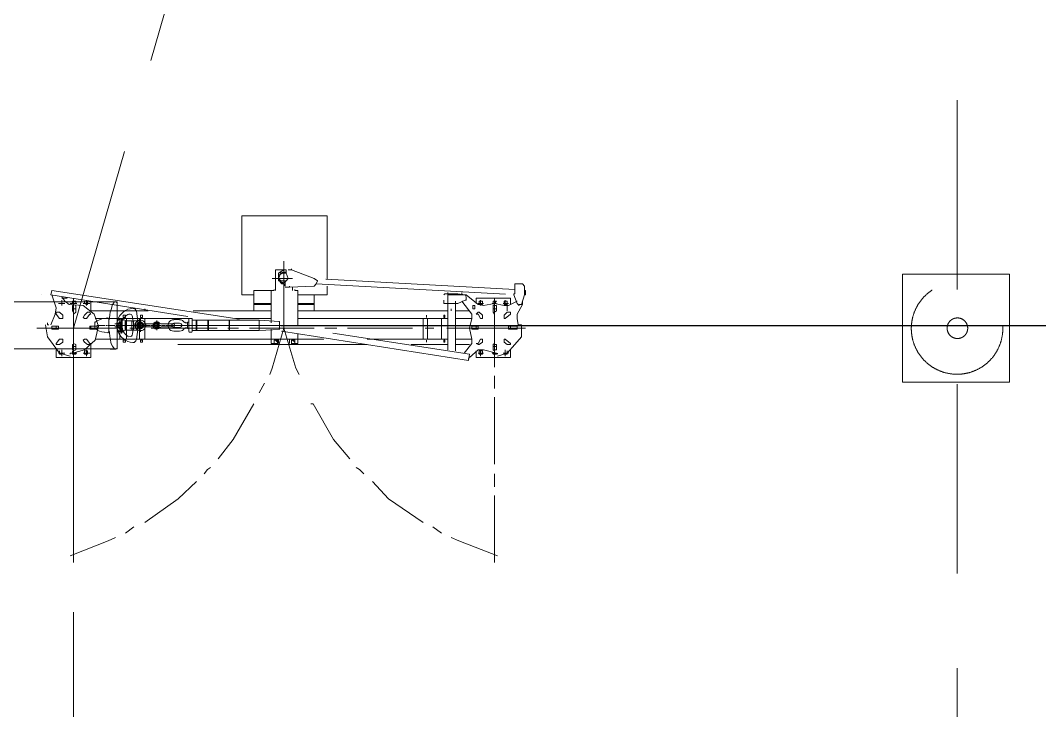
# Model space of a CAD drawing. Header units: millimetres. Extents: x 37084 to 180780, y -153145 to -16322.
# Drawn here: x 50929 to 56984, y -80532 to -76432 of the extents above; entities that cross this region are included whole.
import ezdxf

# ---------------------------------------------------------------- set-up
doc = ezdxf.new("R2010")
doc.units = ezdxf.units.MM
doc.header["$MEASUREMENT"] = 0
doc.linetypes.add('HIDDEN', pattern=[0.375, 0.25, -0.125])
doc.layers.add('1_Day dan', color=5, linetype='Continuous')
doc.layers.add('1_Tuonglai', color=6, linetype='HIDDEN')
doc.layers.add('1_Phu_kien', color=5, linetype='Continuous', lineweight=9)

# ---------------------------------------------------------------- blocks, each defined once
blk = doc.blocks.new('S220 NC')
at = {"linetype": 'ByBlock', "lineweight": -2, "ltscale": 4500}
for points in [[(3584626.8, -475778.6), (3584687.1, -475776.1), (3584626.8, -475776.1), (3584626.8, -475778.6), (3584687.1, -475776.1), (3584687.1, -475778.6)], [(3584626.8, -475848.8), (3584687.1, -475845.5), (3584626.8, -475845.5), (3584626.8, -475848.8), (3584687.1, -475845.5), (3584687.1, -475848.8)], [(3584626.8, -475973.5), (3584687.1, -475971), (3584626.8, -475971), (3584626.8, -475973.5), (3584687.1, -475971), (3584687.1, -475973.5)]]:
    blk.add_hatch(color=0, dxfattribs=at).paths.add_polyline_path(points)
at = {"color": 0, "linetype": 'ByBlock', "lineweight": -2, "ltscale": 4500}
for p, q in [((3584516.4, -475306.3), (3584516.4, -472520.3)), ((3584796.7, -475306.3), (3584796.7, -472520.3)), ((3584676.9, -475173.9), (3584636.1, -475173.9)), ((3584676.5, -475173.9), (3584636.6, -475173.9)), ((3584516.4, -475306.3), (3584796.7, -475306.3))]:
    blk.add_line(p, q, dxfattribs=at)
for points in [[(3584616, -475230.3), (3584617.7, -475215.4), (3584622.6, -475201.4), (3584629.2, -475186.5), (3584638.3, -475174.9), (3584641.6, -475173.3), (3584638.3, -475174.9)], [(3584671.4, -475173.3), (3584643.3, -475173.3), (3584641.6, -475173.3), (3584643.3, -475173.3), (3584671.4, -475173.3)], [(3584656.5, -475184.8), (3584656.5, -475191.5)], [(3584656.5, -475197.2), (3584656.5, -475235.3)], [(3584671.4, -475173.3), (3584674.7, -475174.9), (3584683.8, -475186.5), (3584689.6, -475201.4), (3584695.4, -475215.4), (3584697, -475230.3)], [(3584515.9, -475295.6), (3584515.9, -475264.2)], [(3584519.2, -475289), (3584532.4, -475279.1), (3584547.3, -475270), (3584578, -475264.2), (3584594.5, -475261.7), (3584611.1, -475260.9)], [(3584618.5, -475260.9), (3584611.1, -475260.9)], [(3584611.9, -475250.1), (3584614.4, -475230.3)], [(3584617.7, -475255.9), (3584613.5, -475253.4), (3584612.7, -475250.1)], [(3584695.4, -475255.9), (3584617.7, -475255.9)], [(3584622.6, -475255.9), (3584621.8, -475259.2), (3584618.5, -475260)], [(3584656.5, -475241), (3584656.5, -475247.7)], [(3584656.5, -475253.4), (3584656.5, -475291.5)], [(3584694.5, -475260), (3584690.4, -475259.2), (3584689.6, -475255.9)], [(3584701.1, -475260.9), (3584694.5, -475260.9)], [(3584699.5, -475250.1), (3584698.7, -475253.4), (3584695.4, -475255.9)], [(3584697.8, -475230.3), (3584700.3, -475250.1)], [(3584701.1, -475260.9), (3584718.5, -475261.7), (3584734.2, -475264.2), (3584750.7, -475270), (3584779.8, -475279.1), (3584793, -475289)], [(3584796.3, -475258.4), (3584796.3, -475251.8)], [(3584796.3, -475295.6), (3584796.3, -475264.2)], [(3584525.8, -475305.5), (3584520.9, -475304.7), (3584517.6, -475301.4), (3584515.9, -475297.2), (3584516.7, -475292.3), (3584518.4, -475289)], [(3584525.8, -475306.3), (3584787.2, -475306.3)], [(3584554.9, -475398.9), (3584557.3, -475384), (3584561.5, -475370), (3584568.1, -475355.9), (3584576.4, -475342.7), (3584587.1, -475331.1), (3584598.7, -475321.2), (3584611.9, -475314.6), (3584626.8, -475308), (3584641.6, -475304.7), (3584656.5, -475303.8), (3584672.2, -475304.7), (3584687.1, -475308), (3584701.1, -475314.6), (3584714.4, -475321.2), (3584725.9, -475331.1), (3584736.7, -475342.7), (3584744.9, -475355.9), (3584752.4, -475370), (3584755.7, -475384), (3584758.2, -475398.9)], [(3584619.4, -475326.1), (3584621, -475318.7), (3584625.1, -475312.1), (3584631.7, -475308), (3584639.2, -475306.3)], [(3584635, -475321.2), (3584635, -475322)], [(3584635.9, -475321.2), (3584637.5, -475318.7)], [(3584638.4, -475325.3), (3584635.9, -475322)], [(3584637.5, -475318.7), (3584646.6, -475313.8), (3584656.5, -475312.1), (3584666.4, -475313.8), (3584675.5, -475318.7)], [(3584673, -475306.3), (3584639.2, -475306.3)], [(3584642.5, -475326.1), (3584640.8, -475324.5), (3584641.7, -475322)], [(3584644.1, -475306.3), (3584644.1, -475311.3), (3584641.7, -475314.6)], [(3584641.7, -475322.8), (3584647.4, -475318.7)], [(3584645, -475310.5), (3584643.3, -475313.8)], [(3584645, -475306.3), (3584645, -475310.5)], [(3584646.6, -475317.9), (3584645.8, -475318.7)], [(3584647.4, -475315.4), (3584646.6, -475317.9)], [(3584647.4, -475315.4), (3584647.4, -475292.3)], [(3584656.5, -475297.2), (3584656.5, -475332.7)], [(3584656.5, -475306.3), (3584656.5, -475329.4)], [(3584656.5, -475317.1), (3584656.5, -475306.3)], [(3584656.5, -475322), (3584656.5, -475319.5)], [(3584656.5, -475336.9), (3584656.5, -475324.5)], [(3584656.5, -475339.4), (3584656.5, -475324.5)], [(3584664.8, -475292.3), (3584664.8, -475315.4)], [(3584666.4, -475317.9), (3584665.6, -475315.4)], [(3584666.4, -475318.7), (3584671.4, -475322.8)], [(3584668.1, -475306.3), (3584668.1, -475310.5)], [(3584669.7, -475313.8), (3584668.1, -475310.5)], [(3584670.6, -475314.6), (3584668.9, -475311.3), (3584668.9, -475306.3)], [(3584671.4, -475322), (3584672.2, -475324.5), (3584670.6, -475326.1)], [(3584673, -475306.3), (3584681.3, -475308), (3584687.9, -475312.1), (3584692, -475318.7), (3584693.7, -475326.1)], [(3584677.2, -475322), (3584674.7, -475325.3)], [(3584675.5, -475318.7), (3584677.2, -475321.2)], [(3584677.2, -475321.2), (3584677.2, -475322)], [(3584793.8, -475289), (3584795.5, -475292.3), (3584796.3, -475297.2), (3584794.7, -475301.4), (3584791.4, -475304.7), (3584787.2, -475305.5)], [(3584606.1, -475398.1), (3584598.7, -475395.6), (3584592.1, -475390.6), (3584589.6, -475384), (3584588.7, -475375.7), (3584591.2, -475369.1)], [(3584592.1, -475369.1), (3584599.5, -475358.4), (3584609.4, -475349.3), (3584619.3, -475341), (3584631.7, -475336.1), (3584644.1, -475331.9), (3584656.5, -475331.1), (3584668.9, -475331.9), (3584681.3, -475336.1), (3584694.5, -475341), (3584703.6, -475349.3), (3584713.5, -475358.4), (3584721, -475369.1), (3584723.5, -475375.7), (3584722.6, -475384), (3584720.2, -475390.6), (3584713.5, -475395.6), (3584706.9, -475398.1)], [(3584610.3, -475332.7), (3584610.3, -475333.6)], [(3584611.1, -475332.7), (3584613.6, -475330.3)], [(3584613.6, -475336.1), (3584611.1, -475333.6)], [(3584613.6, -475329.4), (3584618.5, -475329.4)], [(3584613.6, -475336.1), (3584619.4, -475336.1)], [(3584618.5, -475325.3), (3584626, -475325.3)], [(3584618.5, -475326.1), (3584618.5, -475331.9)], [(3584618.5, -475329.4), (3584690.4, -475329.4)], [(3584625.1, -475346), (3584621, -475340.2), (3584619.4, -475331.9)], [(3584619.4, -475336.1), (3584690.4, -475336.1)], [(3584620.2, -475341), (3584626, -475341)], [(3584624.3, -475347.6), (3584627.6, -475355.9)], [(3584626, -475325.3), (3584626, -475341), (3584630.9, -475337.7), (3584630.9, -475328.6), (3584626, -475325.3)], [(3584627.6, -475352.6), (3584685.4, -475352.6)], [(3584627.6, -475355.9), (3584683.8, -475355.9)], [(3584627.6, -475355.9), (3584627.6, -475425.2)], [(3584630.9, -475328.6), (3584634.2, -475328.6)], [(3584630.9, -475337.7), (3584639.2, -475337.7)], [(3584638.4, -475325.3), (3584655.7, -475328.6)], [(3584655.7, -475329.4), (3584642.5, -475326.1)], [(3584657.3, -475328.6), (3584655.7, -475328.6)], [(3584657.3, -475329.4), (3584655.7, -475329.4)], [(3584656.5, -475341.8), (3584656.5, -475340.2)], [(3584656.5, -475348.4), (3584656.5, -475343.5)], [(3584656.5, -475356.7), (3584656.5, -475344.3)], [(3584656.5, -475379), (3584656.5, -475354.2)], [(3584656.5, -475362.5), (3584656.5, -475359.2)], [(3584656.5, -475377.3), (3584656.5, -475365)], [(3584656.5, -475381.5), (3584656.5, -475379.8)], [(3584656.5, -475388.9), (3584656.5, -475383.9)], [(3584656.5, -475397.2), (3584656.5, -475384.8)], [(3584674.7, -475325.3), (3584657.3, -475328.6)], [(3584670.6, -475326.1), (3584657.3, -475329.4)], [(3584663.1, -475329.4), (3584663.1, -475336.1)], [(3584683.8, -475425.2), (3584683.8, -475355.9)], [(3584685.4, -475355.9), (3584688.7, -475347.6)], [(3584687.9, -475329.4), (3584687.9, -475336.1)], [(3584693.7, -475331.9), (3584692, -475340.2), (3584687.9, -475346)], [(3584690.4, -475329.4), (3584690.4, -475336.1)], [(3584694.5, -475331.9), (3584694.5, -475326.1)], [(3584572.2, -475420.4), (3584564.8, -475417.9), (3584559.8, -475413.8), (3584555.7, -475407.2), (3584554.9, -475400.5)], [(3584644.9, -475431.1), (3584572.2, -475420.4)], [(3584644.9, -475403.8), (3584606.1, -475398.1)], [(3584618.5, -475444.2), (3584632.6, -475444.2)], [(3584656.5, -475412.8), (3584664.8, -475413.7), (3584672.2, -475417.8), (3584679.6, -475422.7), (3584683.8, -475430.2), (3584687.1, -475437.6), (3584687.9, -475445.9), (3584686.2, -475455), (3584682.1, -475462.4), (3584676.3, -475468.2), (3584668.9, -475473.1), (3584660.6, -475475.6), (3584652.4, -475475.6), (3584644.1, -475473.1), (3584636.7, -475468.2), (3584630.9, -475462.4), (3584626.8, -475455), (3584625.1, -475445.9), (3584626, -475437.6), (3584628.4, -475430.2), (3584633.4, -475422.7), (3584640.8, -475417.8), (3584648.3, -475413.7), (3584656.5, -475412.8)], [(3584627.6, -475425.2), (3584626.8, -475430.2)], [(3584627.6, -475393.9), (3584683.8, -475393.9)], [(3584627.6, -475403.8), (3584683.8, -475403.8)], [(3584635, -475444.2), (3584637.5, -475444.2)], [(3584637.5, -475444.2), (3584638.4, -475437.6), (3584642.5, -475432.7), (3584647.4, -475428.5), (3584653.2, -475425.2), (3584659.8, -475425.2), (3584666.4, -475428.5), (3584670.6, -475432.7), (3584674.7, -475437.6), (3584675.5, -475444.2), (3584674.7, -475450.8), (3584670.6, -475455.8), (3584665.6, -475459.9), (3584659.8, -475463.2), (3584653.2, -475463.2), (3584646.6, -475459.9), (3584642.5, -475455.8), (3584638.4, -475450.8), (3584637.5, -475444.2)], [(3584638.3, -475417.9), (3584674.7, -475417.9)], [(3584672.2, -475417.9), (3584640.8, -475417.9)], [(3584664.8, -475430.2), (3584672.2, -475444.2), (3584664.8, -475457.4), (3584648.3, -475457.4), (3584640.8, -475444.2), (3584648.3, -475430.2), (3584664.8, -475430.2)], [(3584640.8, -475444.2), (3584653.2, -475444.2)], [(3584641.7, -475429.4), (3584648.3, -475424.4), (3584656.5, -475422.7), (3584664.8, -475424.4), (3584671.4, -475429.4)], [(3584643.3, -475444.2), (3584645, -475437.6), (3584649.9, -475432.7), (3584656.5, -475431), (3584663.1, -475432.7), (3584668.1, -475437.6), (3584668.9, -475444.2), (3584668.1, -475450.8), (3584663.1, -475455.8), (3584656.5, -475457.4), (3584649.9, -475455.8), (3584645, -475450.8), (3584643.3, -475444.2)], [(3584653.2, -475444.2), (3584643.3, -475444.2)], [(3584644.1, -475444.2), (3584645.8, -475437.6), (3584649.9, -475433.5), (3584656.5, -475431.8), (3584663.1, -475433.5), (3584667.3, -475437.6), (3584668.1, -475444.2), (3584667.3, -475450.8), (3584663.1, -475455), (3584656.5, -475455.8), (3584649.9, -475455), (3584645.8, -475450.8), (3584644.1, -475444.2)], [(3584667.3, -475410.5), (3584644.9, -475410.5)], [(3584667.3, -475425.3), (3584644.9, -475425.3)], [(3584646.6, -475444.2), (3584647.4, -475440.1), (3584650.7, -475436), (3584655.7, -475434.3), (3584659.8, -475435.1), (3584663.9, -475437.6), (3584666.4, -475441.7), (3584666.4, -475446.7), (3584663.9, -475450.8), (3584659.8, -475453.3), (3584655.7, -475454.1), (3584650.7, -475452.5), (3584647.4, -475448.3), (3584646.6, -475444.2)], [(3584654.9, -475444.2), (3584657.3, -475444.2)], [(3584657.3, -475444.2), (3584654.9, -475444.2)], [(3584656.5, -475419.4), (3584656.5, -475393.9)], [(3584656.5, -475402.1), (3584656.5, -475399.6)], [(3584656.5, -475417.8), (3584656.5, -475404.6)], [(3584656.5, -475421.9), (3584656.5, -475420.3)], [(3584656.5, -475429.4), (3584656.5, -475423.6)], [(3584656.5, -475436.8), (3584656.5, -475424.4)], [(3584656.5, -475431), (3584656.5, -475440.9)], [(3584656.5, -475459.1), (3584656.5, -475434.3)], [(3584656.5, -475442.6), (3584656.5, -475440.1)], [(3584656.5, -475442.6), (3584656.5, -475445)], [(3584656.5, -475457.4), (3584656.5, -475445)], [(3584659.8, -475444.2), (3584672.2, -475444.2)], [(3584668.9, -475444.2), (3584659.8, -475444.2)], [(3584667.3, -475403.8), (3584706.9, -475398.1)], [(3584667.3, -475431.1), (3584740.8, -475420.4)], [(3584675.5, -475444.2), (3584678, -475444.2)], [(3584680.5, -475444.2), (3584694.5, -475444.2)], [(3584683.8, -475425.2), (3584683.8, -475425.2)], [(3584686.2, -475430.2), (3584685.4, -475425.2)], [(3584757.3, -475400.5), (3584756.5, -475407.2), (3584753.2, -475413.8), (3584747.4, -475417.9), (3584740.8, -475420.4)], [(3584648.3, -475540), (3584648.3, -475460.7)], [(3584656.5, -475447.5), (3584656.5, -475457.4)], [(3584656.5, -475462.4), (3584656.5, -475459.9)], [(3584656.5, -475469), (3584656.5, -475464)], [(3584656.5, -475476.4), (3584656.5, -475464.9)], [(3584656.5, -475499.5), (3584656.5, -475474.8)], [(3584656.5, -475509.4), (3584656.5, -475503.7)], [(3584664.8, -475540), (3584664.8, -475460.7)], [(3584628.4, -475540.8), (3584650.7, -475540.8)], [(3584666.4, -475565.6), (3584669.7, -475557.3), (3584674.7, -475552.4), (3584677.2, -475545.8), (3584678, -475538.3), (3584676.3, -475531.7), (3584672.2, -475526), (3584666.4, -475521.8), (3584659.8, -475519.4), (3584653.2, -475519.4), (3584646.6, -475521.8), (3584640, -475526), (3584636.7, -475531.7), (3584635, -475538.3), (3584635.9, -475545.8), (3584638.4, -475552.4), (3584643.3, -475557.3)], [(3584665.6, -475525.1), (3584674.7, -475540.8), (3584665.6, -475555.7), (3584648.3, -475555.7), (3584639.2, -475540.8), (3584648.3, -475525.1), (3584665.6, -475525.1)], [(3584643.3, -475557.3), (3584646.6, -475565.6)], [(3584653.2, -475540.8), (3584644.1, -475540.8)], [(3584656.5, -475530.1), (3584661.5, -475530.9), (3584665.6, -475534.2), (3584667.3, -475539.2), (3584666.4, -475544.1), (3584663.9, -475548.3), (3584659, -475550.7), (3584654, -475550.7), (3584649.1, -475548.3), (3584646.6, -475544.1), (3584645.8, -475539.2), (3584647.4, -475534.2), (3584650.7, -475530.9), (3584656.5, -475530.1)], [(3584646.6, -475540.8), (3584647.4, -475535.9), (3584650.7, -475532.6), (3584655.7, -475530.9), (3584659.8, -475531.7), (3584663.9, -475534.2), (3584666.4, -475537.5), (3584666.4, -475543.3), (3584663.9, -475546.6), (3584659.8, -475549.1), (3584655.7, -475549.9), (3584650.7, -475548.3), (3584647.4, -475545), (3584646.6, -475540.8)], [(3584647.4, -475565.6), (3584647.4, -475639.1)], [(3584663.9, -475540), (3584661.5, -475544.1), (3584658.2, -475546.6), (3584654.9, -475546.6), (3584650.7, -475544.1), (3584649.1, -475540)], [(3584654.9, -475540.8), (3584658.2, -475540.8)], [(3584658.2, -475540.8), (3584655.7, -475540.8)], [(3584656.5, -475512.7), (3584656.5, -475532.6)], [(3584656.5, -475540), (3584656.5, -475514.4)], [(3584656.5, -475526.8), (3584656.5, -475536.7)], [(3584656.5, -475535.9), (3584656.5, -475539.2)], [(3584656.5, -475538.3), (3584656.5, -475541.6)], [(3584656.5, -475544.1), (3584656.5, -475553.2)], [(3584656.5, -475544.1), (3584656.5, -475563.1)], [(3584656.5, -475549.1), (3584656.5, -475544.1)], [(3584656.5, -475568.9), (3584656.5, -475554.9)], [(3584656.5, -475566.4), (3584656.5, -475569.7)], [(3584669.7, -475540.8), (3584660.6, -475540.8)], [(3584662.3, -475540.8), (3584684.6, -475540.8)], [(3584666.4, -475565.6), (3584666.4, -475639.1)], [(3584622.7, -475642.4), (3584623.5, -475633.3), (3584626.8, -475625), (3584632.6, -475617.6), (3584639.2, -475612.7), (3584647.4, -475609.4), (3584656.5, -475608.5), (3584665.6, -475609.4), (3584673, -475612.7), (3584680.5, -475617.6), (3584686.2, -475625), (3584689.5, -475633.3), (3584690.4, -475642.4)], [(3584655.8, -475601.1), (3584655.8, -476277.6)], [(3584656.5, -475573), (3584656.5, -475592.8)], [(3584656.5, -475597), (3584656.5, -475600.3)], [(3584656.5, -475603.6), (3584656.5, -475622.6)], [(3584656.5, -475626.7), (3584656.5, -475630.8)], [(3584622.7, -475677.1), (3584622.7, -475642.4)], [(3584639.2, -475706), (3584632.6, -475701), (3584626.8, -475693.6), (3584623.5, -475686.1), (3584622.7, -475677.1)], [(3584644.1, -475642.4), (3584645, -475636.6), (3584648.3, -475632.5), (3584654, -475630), (3584659, -475630), (3584664.8, -475632.5), (3584668.1, -475636.6), (3584668.9, -475642.4)], [(3584644.1, -475677.1), (3584644.1, -475642.4)], [(3584668.9, -475677.1), (3584668.1, -475682), (3584664.8, -475687), (3584659, -475689.4), (3584654, -475689.4), (3584648.3, -475687), (3584645, -475682), (3584644.1, -475677.1)], [(3584665.6, -475639.1), (3584664.8, -475644), (3584660.6, -475647.3), (3584656.5, -475648.2), (3584652.4, -475647.3), (3584648.3, -475644), (3584647.4, -475639.1), (3584648.3, -475635), (3584652.4, -475631.6), (3584656.5, -475630.8), (3584660.6, -475631.6), (3584664.8, -475635), (3584665.6, -475639.1)], [(3584656.5, -475634.1), (3584656.5, -475653.9)], [(3584668.9, -475677.1), (3584668.9, -475642.4)], [(3584690.4, -475677.1), (3584689.5, -475686.1), (3584686.2, -475693.6), (3584680.5, -475701), (3584673, -475706)], [(3584691.2, -475642.4), (3584691.2, -475677.1)], [(3584616.1, -475734), (3584616.1, -475749.7)], [(3584616.9, -475734), (3584619.4, -475732.4)], [(3584694.5, -475732.4), (3584619.4, -475732.4)], [(3584637.5, -475724.1), (3584637.5, -475731.6)], [(3584638.4, -475708.4), (3584641.7, -475711.7)], [(3584638.4, -475724.1), (3584638.4, -475724.1), (3584675.5, -475724.1), (3584675.5, -475724.1)], [(3584638.4, -475731.6), (3584638.4, -475731.6)], [(3584638.4, -475732.4), (3584675.5, -475732.4)], [(3584642.5, -475722.5), (3584641.7, -475723.3)], [(3584642.5, -475722.5), (3584642.5, -475711.7)], [(3584671.4, -475711.7), (3584674.7, -475708.4)], [(3584671.4, -475711.7), (3584671.4, -475722.5)], [(3584672.2, -475723.3), (3584671.4, -475722.5)], [(3584675.5, -475731.6), (3584675.5, -475731.6)], [(3584676.3, -475731.6), (3584676.3, -475724.1)], [(3584694.5, -475732.4), (3584697, -475734)], [(3584697, -475734), (3584697, -475749.7)], [(3584619.4, -475751.4), (3584616.9, -475749.7)], [(3584619.4, -475751.4), (3584694.5, -475751.4)], [(3584626.8, -475751.4), (3584626.8, -476150.4), (3584632.6, -476268.5)], [(3584626.8, -475776.1), (3584626.8, -475778.6), (3584687.1, -475776.1), (3584626.8, -475776.1)], [(3584626.8, -475778.6), (3584687.1, -475776.1), (3584687.1, -475778.6), (3584626.8, -475778.6)], [(3584680.5, -476268.5), (3584687.1, -476150.4), (3584687.1, -475751.4)], [(3584697, -475749.7), (3584694.5, -475751.4)], [(3584626.8, -475845.5), (3584626.8, -475848.8), (3584687.1, -475845.5), (3584626.8, -475845.5)], [(3584626.8, -475848.8), (3584687.1, -475845.5), (3584687.1, -475848.8), (3584626.8, -475848.8)], [(3584626.8, -475971), (3584626.8, -475973.5), (3584687.1, -475971), (3584626.8, -475971)], [(3584626.8, -475973.5), (3584687.1, -475971), (3584687.1, -475973.5), (3584626.8, -475973.5)], [(3584626.8, -476150.4), (3584687.1, -476150.4)], [(3584635.9, -476271), (3584633.4, -476268.5)], [(3584635.9, -476271), (3584639.2, -476271), (3584674.7, -476271), (3584678, -476271)], [(3584680.5, -476268.5), (3584678, -476271)]]:
    blk.add_lwpolyline(points, dxfattribs=at)
blk = doc.blocks.new('MC DUOG VONG 22kV')
at = {"color": 0, "linetype": 'ByBlock', "lineweight": -2, "ltscale": 4500}
for p, q in [((505051.7, 70595.2, 0), (505052.3, 70595.9, 0)), ((505051.7, 70595.2, 0), (505051.7, 69961.5, 0)), ((505052.3, 70595.9, 0), (505693, 70595.9, 0)), ((505693, 70595.9, 0), (505693.7, 70595.2, 0)), ((505693.7, 70595.2, 0), (505693.7, 69961.5, 0)), ((470268.4, 70286.6), (526308.9, 70286.6)), ((505051.7, 69961.5, 0), (505052.3, 69960.9, 0)), ((505052.3, 69960.9, 0), (505693, 69960.9, 0)), ((505693, 69960.9, 0), (505693.7, 69961.5, 0)), ((501081.3, 66276.3), (505373.2, 65036.4, 0)), ((505373.2, 65036.4, 0), (515870, 65036.4, 0))]:
    blk.add_line(p, q, dxfattribs=at)
at = {"color": 0, "linetype": 'ByBlock', "lineweight": -2, "ltscale": 4500, "elevation": 0}
for points in [[(505129.6, 67715.9), (505123.2, 67715.9), (505110.4, 67703.1)], [(505110.4, 67671.1), (505110.4, 67703.1)], [(505142.4, 67715.9), (505129.6, 67715.9)], [(505142.4, 67715.9), (505129.6, 67715.9)], [(505174.5, 67715.9), (505142.4, 67715.9)], [(505148.9, 67722.3), (505148.9, 67715.9)], [(505148.9, 67722.3), (505174.5, 67722.3)], [(505174.5, 67715.9), (505174.5, 67722.3)], [(505174.5, 67722.3), (505174.5, 67722.3)], [(505174.5, 67715.9), (505174.5, 67715.9)], [(505174.5, 67715.9), (505232.2, 67696.7)], [(505174.5, 67715.9), (505174.5, 67715.9)], [(505213, 67703.1), (505232.2, 67703.1), (505289.9, 67671.1), (505315.5, 67671.1), (505354, 67677.5), (505354, 67696.7)], [(505238.6, 67683.9), (505232.2, 67683.9), (505232.2, 67696.7)], [(505539.9, 67555.7), (505520.6, 67613.4), (505469.4, 67658.2), (505424.5, 67696.7), (505354, 67696.7)], [(505373.2, 67254.4), (505373.2, 67722.3)], [(505373.2, 67254.4), (505373.2, 67722.3)], [(505142.4, 67658.2), (505078.3, 66478.7)], [(505110.4, 67671.1), (505110.4, 67658.2), (505129.6, 67658.2)], [(505110.4, 66478.7), (505174.5, 67651.8)], [(505142.4, 67658.2), (505129.6, 67658.2)], [(505142.4, 67658.2), (505129.6, 67658.2)], [(505174.5, 67651.8), (505168.1, 67651.8), (505168.1, 67658.2), (505142.4, 67658.2)], [(505174.5, 67651.8), (505168.1, 67651.8)], [(505225.8, 67671.1), (505174.5, 67651.8)], [(505174.5, 67651.8), (505174.5, 67651.8)], [(505238.6, 67594.1), (505238.6, 67619.8), (505213, 67671.1)], [(505225.8, 67671.1), (505232.2, 67677.5), (505238.6, 67683.9)], [(505360.4, 67632.6), (505360.4, 67619.8), (505379.6, 67619.8), (505379.6, 67671.1), (505360.4, 67671.1), (505360.4, 67632.6)], [(505193.7, 67427.5), (505193.7, 67632.6)], [(505232.2, 67632.6), (505193.7, 67632.6)], [(505238.6, 67600.5), (505206.5, 67600.5)], [(505238.6, 67600.5), (505206.5, 67600.5)], [(505213, 67600.5), (505213, 67594.1), (505232.2, 67594.1), (505232.2, 67613.4), (505213, 67613.4), (505213, 67600.5)], [(505225.8, 67619.8), (505225.8, 67587.7)], [(505225.8, 67619.8), (505225.8, 67587.7)], [(505270.6, 67613.4), (505225.8, 67613.4)], [(505238.6, 67594.1), (505225.8, 67536.4), (505238.6, 67472.3)], [(505296.3, 67594.1), (505315.5, 67594.1), (505315.5, 67600.5), (505289.9, 67632.6), (505277.1, 67632.6), (505277.1, 67613.4), (505296.3, 67594.1)], [(505379.6, 67632.6), (505360.4, 67632.6)], [(505437.3, 67600.5), (505437.3, 67594.1), (505456.5, 67594.1), (505469.4, 67613.4), (505469.4, 67632.6), (505463, 67632.6), (505437.3, 67600.5)], [(505546.3, 67632.6), (505501.4, 67632.6)], [(505501.4, 67600.5), (505539.9, 67600.5)], [(505501.4, 67600.5), (505539.9, 67600.5)], [(505520.6, 67594.1), (505527.1, 67594.1), (505527.1, 67613.4), (505507.8, 67613.4)], [(505520.6, 67619.8), (505520.6, 67587.7)], [(505520.6, 67619.8), (505520.6, 67587.7)], [(505546.3, 67632.6), (505546.3, 67427.5)], [(505604, 67536.4), (505193.7, 67536.4)], [(505225.8, 67536.4), (505213, 67549.3), (505213, 67530), (505225.8, 67530)], [(505225.8, 67523.6), (505225.8, 67549.3)], [(505225.8, 67523.6), (505225.8, 67549.3)], [(505270.6, 67530), (505277.1, 67530), (505289.9, 67536.4), (505277.1, 67536.4), (505270.6, 67549.3), (505238.6, 67549.3), (505238.6, 67536.4), (505232.2, 67536.4), (505238.6, 67530), (505270.6, 67530)], [(505257.8, 67549.3), (505257.8, 67530)], [(505469.4, 67549.3), (505469.4, 67536.4), (505463, 67536.4), (505469.4, 67530), (505501.4, 67530), (505507.8, 67536.4), (505501.4, 67536.4), (505501.4, 67549.3), (505469.4, 67549.3)], [(505482.2, 67549.3), (505482.2, 67530)], [(505527.1, 67549.3), (505520.6, 67549.3), (505501.4, 67472.3), (505501.4, 67440.3), (505546.3, 67389)], [(505527.1, 67555.7), (505520.6, 67555.7)], [(505520.6, 67530), (505527.1, 67530), (505527.1, 67549.3), (505520.6, 67536.4)], [(505520.6, 67523.6), (505520.6, 67549.3)], [(505520.6, 67523.6), (505520.6, 67549.3)], [(505732.2, 67536.4), (505655.3, 67536.4)], [(506180.9, 67536.4), (505783.5, 67536.4)], [(506315.5, 67536.4), (506238.6, 67536.4)], [(506764.2, 67536.4), (506366.8, 67536.4)], [(506616.8, 67280), (506636, 67324.9), (506725.8, 67555.7)], [(505174.5, 67344.1), (505174.5, 67369.8), (505232.2, 67440.3), (505238.6, 67472.3)], [(505213, 67453.1), (505213, 67446.7), (505232.2, 67446.7), (505232.2, 67465.9), (505213, 67465.9), (505213, 67453.1)], [(505225.8, 67440.3), (505225.8, 67472.3)], [(505225.8, 67440.3), (505225.8, 67472.3)], [(505315.5, 67453.1), (505315.5, 67465.9), (505296.3, 67465.9), (505277.1, 67446.7), (505277.1, 67440.3), (505289.9, 67427.5), (505289.9, 67440.3), (505315.5, 67453.1)], [(505456.5, 67465.9), (505437.3, 67465.9), (505437.3, 67453.1), (505463, 67440.3), (505463, 67427.5), (505469.4, 67440.3), (505469.4, 67446.7), (505456.5, 67465.9)], [(505507.8, 67453.1), (505507.8, 67446.7), (505527.1, 67446.7), (505527.1, 67465.9), (505507.8, 67465.9), (505507.8, 67453.1)], [(505520.6, 67440.3), (505520.6, 67472.3)], [(505520.6, 67440.3), (505520.6, 67472.3)], [(505225.8, 67427.5), (505193.7, 67427.5)], [(505238.6, 67453.1), (505206.5, 67453.1)], [(505238.6, 67453.1), (505206.5, 67453.1)], [(505315.5, 67401.8), (505289.9, 67401.8), (505213, 67344.1)], [(505238.6, 67421.1), (505257.8, 67421.1), (505257.8, 67408.2), (505251.4, 67408.2)], [(505238.6, 67421.1), (505238.6, 67408.2), (505238.6, 67421.1)], [(505238.6, 67421.1), (505251.4, 67421.1)], [(505238.6, 67421.1), (505238.6, 67421.1)], [(505251.4, 67408.2), (505238.6, 67408.2), (505251.4, 67408.2)], [(505257.8, 67421.1), (505251.4, 67421.1)], [(505251.4, 67421.1), (505257.8, 67421.1)], [(505257.8, 67408.2), (505251.4, 67408.2)], [(505257.8, 67421.1), (505257.8, 67408.2)], [(505315.5, 67305.7), (505315.5, 67401.8)], [(505315.5, 67401.8), (505373.2, 67389), (505437.3, 67401.8)], [(505379.6, 67427.5), (505379.6, 67440.3), (505360.4, 67440.3), (505360.4, 67401.8), (505379.6, 67401.8), (505379.6, 67427.5)], [(505379.6, 67427.5), (505360.4, 67427.5)], [(505437.3, 67401.8), (505437.3, 67305.7)], [(505520.6, 67357), (505463, 67401.8), (505437.3, 67401.8)], [(505501.4, 67453.1), (505539.9, 67453.1)], [(505501.4, 67453.1), (505539.9, 67453.1)], [(505546.3, 67427.5), (505507.8, 67427.5)], [(505174.5, 64901.8), (505148.9, 64908.2), (505527.1, 67389)], [(505174.5, 67260.8), (505174.5, 67344.1), (505161.7, 67344.1)], [(505168.1, 67318.5), (505174.5, 67363.4)], [(505565.5, 67382.6), (505174.5, 64901.8)], [(505206.5, 67363.4), (505206.5, 67369.8), (505187.3, 67369.8), (505174.5, 67363.4)], [(505206.5, 67363.4), (505225.8, 67318.5)], [(505270.6, 67305.7), (505270.6, 67389)], [(505270.6, 67305.7), (505270.6, 67389)], [(505469.4, 67389), (505469.4, 67305.7)], [(505527.1, 67389), (505565.5, 67382.6)], [(505565.5, 67382.6), (505552.7, 67382.6)], [(505168.1, 67318.5), (505168.1, 67260.8)], [(505225.8, 67305.7), (505213, 67305.7)], [(505225.8, 67318.5), (505225.8, 67305.7)], [(505507.8, 67305.7), (505225.8, 67305.7)], [(505225.8, 67305.7), (505225.8, 67260.8)], [(505270.6, 67280), (505257.8, 67280)], [(505161.7, 67260.8), (505270.6, 67260.8), (505238.6, 67260.8)], [(505168.1, 67260.8), (505168.1, 67241.6)], [(505168.1, 67260.8), (505168.1, 67241.6)], [(505168.1, 67241.6), (505174.5, 67235.2), (505174.5, 67235.2)], [(505206.5, 67235.2), (505225.8, 67235.2), (505225.8, 67241.6)], [(505225.8, 67260.8), (505213, 67260.8)], [(505225.8, 67260.8), (505501.4, 67260.8)], [(505225.8, 67260.8), (505225.8, 67241.6)], [(505270.6, 66369.8), (505270.6, 67260.8)], [(505309.1, 67235.2), (505309.1, 67241.6), (505296.3, 67241.6), (505296.3, 67235.2), (505309.1, 67235.2)], [(505309.1, 67235.2), (505309.1, 67241.6), (505296.3, 67241.6), (505296.3, 67235.2), (505309.1, 67235.2)], [(505315.5, 66369.8), (505315.5, 67260.8)], [(505437.3, 67260.8), (505315.5, 67260.8)], [(505315.5, 67222.3), (505437.3, 67222.3)], [(505437.3, 67260.8), (505437.3, 66780)], [(505456.5, 67235.2), (505456.5, 67241.6), (505443.7, 67241.6), (505443.7, 67235.2), (505456.5, 67235.2)], [(505456.5, 67235.2), (505456.5, 67241.6), (505443.7, 67241.6), (505443.7, 67235.2), (505456.5, 67235.2)], [(505469.4, 67260.8), (505469.4, 67042.9)], [(506552.7, 67171.1), (506591.2, 67222.3)], [(505373.2, 67126.2), (505373.2, 67177.5)], [(505373.2, 67126.2), (505373.2, 67177.5)], [(505309.1, 67132.6), (505309.1, 67132.6), (505296.3, 67132.6), (505296.3, 67132.6), (505309.1, 67132.6)], [(505309.1, 67132.6), (505309.1, 67132.6), (505296.3, 67132.6), (505296.3, 67132.6), (505309.1, 67132.6)], [(505437.3, 67139), (505315.5, 67139)], [(505315.5, 67113.4), (505437.3, 67113.4)], [(505456.5, 67132.6), (505456.5, 67132.6), (505443.7, 67132.6), (505443.7, 67132.6), (505456.5, 67132.6)], [(505456.5, 67132.6), (505456.5, 67132.6), (505443.7, 67132.6), (505443.7, 67132.6), (505456.5, 67132.6)], [(506283.5, 66812.1), (506386, 66908.2), (506527.1, 67113.4)], [(505373.2, 66664.6), (505373.2, 67049.3)], [(505373.2, 66664.6), (505373.2, 67049.3)], [(505469.4, 66780), (505469.4, 65139)], [(506200.1, 66715.9), (506213, 66735.2), (506238.6, 66760.8)], [(505821.9, 66446.7), (505821.9, 66459.5), (506033.5, 66581.3), (506148.9, 66677.5)], [(505373.2, 66530), (505373.2, 66600.5)], [(505373.2, 66530), (505373.2, 66600.5)], [(504706.5, 66542.9), (504706.5, 66036.4), (505174.5, 66036.4)], [(505084.7, 66542.9), (504706.5, 66542.9)], [(505129.6, 66318.5), (505123.2, 66465.9), (505110.4, 66478.7), (505091.2, 66485.2), (505078.3, 66465.9)], [(505174.5, 66542.9), (505123.2, 66542.9)], [(505174.5, 66369.8), (505174.5, 66542.9)], [(505437.3, 66523.6), (505437.3, 66369.8)], [(505027.1, 66331.3), (505078.3, 66465.9)], [(505174.5, 66465.9), (505270.6, 66465.9)], [(505225.8, 66369.8), (505225.8, 66465.9)], [(505232.2, 66369.8), (505232.2, 66465.9)], [(505373.2, 66081.3), (505373.2, 66465.9)], [(505373.2, 66081.3), (505373.2, 66465.9)], [(505148.9, 66350.5), (505148.9, 66369.8)], [(505360.4, 66369.8), (505148.9, 66369.8)], [(505373.2, 66286.4), (505610.4, 66357), (505648.9, 66376.2)], [(505437.3, 66369.8), (505405.3, 66369.8)], [(505437.3, 66369.8), (505424.5, 66369.8)], [(505437.3, 66369.8), (505437.3, 66350.5)], [(505437.3, 66369.8), (505463, 66369.8), (505463, 66331.3)], [(505463, 66369.8), (505456.5, 66369.8)], [(505027.1, 66331.3), (505020.6, 66331.3)], [(505027.1, 66337.7), (505027.1, 66337.7)], [(505027.1, 66331.3), (505027.1, 66312.1)], [(505039.9, 66286.4), (505046.3, 66254.4), (505091.2, 66254.4), (505104, 66286.4), (505091.2, 66299.3), (505078.3, 66312.1), (505046.3, 66299.3), (505039.9, 66286.4)], [(505046.3, 66286.4), (505046.3, 66267.2), (505078.3, 66254.4), (505091.2, 66267.2), (505091.2, 66299.3), (505078.3, 66312.1), (505046.3, 66299.3), (505046.3, 66286.4)], [(505078.3, 66337.7), (505078.3, 66215.9)], [(505129.6, 66318.5), (505123.2, 66318.5)], [(505129.6, 66337.7), (505148.9, 66337.7)], [(505129.6, 66318.5), (505129.6, 66292.9)], [(505148.9, 66350.5), (505142.4, 66350.5)], [(505437.3, 66350.5), (505437.3, 66228.7)], [(505443.7, 66350.5), (505437.3, 66350.5)], [(505437.3, 66318.5), (505463, 66318.5)], [(505456.5, 66350.5), (505443.7, 66337.7), (505443.7, 66331.3), (505456.5, 66331.3)], [(505456.5, 66350.5), (505443.7, 66350.5)], [(505443.7, 66337.7), (505443.7, 66350.5), (505456.5, 66350.5), (505443.7, 66350.5)], [(505456.5, 66350.5), (505443.7, 66350.5)], [(505443.7, 66350.5), (505443.7, 66337.7)], [(505456.5, 66350.5), (505443.7, 66350.5)], [(505443.7, 66337.7), (505443.7, 66331.3), (505443.7, 66337.7)], [(505443.7, 66331.3), (505456.5, 66331.3), (505443.7, 66331.3)], [(505456.5, 66331.3), (505443.7, 66331.3)], [(505469.4, 66350.5), (505456.5, 66350.5)], [(505463, 66331.3), (505456.5, 66331.3)], [(505456.5, 66331.3), (505469.4, 66331.3)], [(505456.5, 66331.3), (505463, 66331.3)], [(505373.2, 66286.4), (504975.8, 66286.4)], [(505027.1, 66299.3), (505027.1, 66292.9)], [(505046.3, 66299.3), (505027.1, 66299.3)], [(505027.1, 66235.2), (505027.1, 66299.3)], [(505027.1, 66292.9), (505027.1, 66286.4)], [(505039.9, 66286.4), (505027.1, 66286.4)], [(505039.9, 66286.4), (505027.1, 66286.4)], [(505039.9, 66286.4), (505027.1, 66286.4), (505046.3, 66254.4), (505084.7, 66254.4), (505104, 66267.2)], [(505039.9, 66292.9), (505039.9, 66299.3)], [(505046.3, 66299.3), (505039.9, 66299.3)], [(505046.3, 66299.3), (505039.9, 66292.9)], [(505039.9, 66286.4), (505039.9, 66292.9)], [(505039.9, 66286.4), (505059.1, 66254.4), (505084.7, 66254.4), (505104, 66273.6)], [(505065.5, 66254.4), (505059.1, 66254.4)], [(505078.3, 66254.4), (505065.5, 66254.4)], [(505065.5, 66254.4), (505078.3, 66254.4)], [(505104, 66292.9), (505091.2, 66292.9)], [(505104, 66292.9), (505104, 66286.4)], [(505123.2, 66292.9), (505104, 66292.9)], [(505104, 66286.4), (505104, 66292.9)], [(505104, 66286.4), (505104, 66273.6)], [(505104, 66267.2), (505110.4, 66273.6), (505110.4, 66286.4)], [(505104, 66273.6), (505104, 66267.2)], [(505110.4, 66286.4), (505123.2, 66292.9)], [(505123.2, 66292.9), (505110.4, 66292.9)], [(505648.9, 66203.1), (505610.4, 66215.9), (505373.2, 66286.4)], [(505463, 66254.4), (505437.3, 66254.4)], [(505443.7, 66235.2), (505443.7, 66228.7), (505443.7, 66248), (505437.3, 66235.2), (505443.7, 66235.2)], [(505443.7, 66248), (505437.3, 66248)], [(505456.5, 66248), (505443.7, 66235.2), (505443.7, 66228.7), (505456.5, 66228.7)], [(505443.7, 66248), (505456.5, 66248)], [(505456.5, 66248), (505443.7, 66248)], [(505456.5, 66248), (505443.7, 66248)], [(505463, 66248), (505456.5, 66248)], [(505469.4, 66248), (505456.5, 66248)], [(505463, 66228.7), (505463, 66248)], [(505148.9, 66235.2), (505027.1, 66235.2)], [(505027.1, 66235.2), (505027.1, 66235.2)], [(505148.9, 66228.7), (505142.4, 66228.7)], [(505148.9, 66209.5), (505148.9, 66228.7)], [(505148.9, 66209.5), (505341.2, 66209.5)], [(505148.9, 66107), (505148.9, 66209.5)], [(505225.8, 66107), (505225.8, 66209.5)], [(505232.2, 66107), (505232.2, 66209.5)], [(505270.6, 65748), (505270.6, 66209.5)], [(505315.5, 65998), (505315.5, 66209.5)], [(505379.6, 66209.5), (505437.3, 66209.5)], [(505437.3, 66209.5), (505424.5, 66209.5)], [(505437.3, 66228.7), (505437.3, 66209.5)], [(505437.3, 66209.5), (505463, 66209.5), (505463, 66215.9)], [(505437.3, 66209.5), (505437.3, 65164.6)], [(505443.7, 66228.7), (505456.5, 66228.7)], [(505456.5, 66228.7), (505443.7, 66228.7)], [(505443.7, 66228.7), (505456.5, 66228.7)], [(505456.5, 66228.7), (505469.4, 66228.7)], [(505463, 66209.5), (505456.5, 66209.5)], [(505463, 66215.9), (505463, 66228.7)], [(505757.8, 66139), (505700.1, 66171.1)], [(505148.9, 66107), (505270.6, 66107)], [(505174.5, 66036.4), (505174.5, 66107)], [(506148.9, 65895.4), (506033.5, 65985.2), (505821.9, 66107)], [(505373.2, 65953.1), (505373.2, 66017.2)], [(505373.2, 65953.1), (505373.2, 66017.2)], [(505373.2, 65498), (505373.2, 65889)], [(505373.2, 65498), (505373.2, 65889)], [(506238.6, 65812.1), (506213, 65831.3), (506200.1, 65850.5)], [(506527.1, 65459.5), (506386, 65658.2), (506283.5, 65767.2)], [(505315.5, 65164.6), (505315.5, 65741.6)], [(505270.6, 65459.5), (505257.8, 65459.5)], [(505270.6, 65139), (505270.6, 65478.7)], [(505315.5, 65459.5), (505437.3, 65459.5)], [(505309.1, 65433.9), (505309.1, 65446.7), (505296.3, 65446.7), (505296.3, 65433.9), (505309.1, 65433.9)], [(505437.3, 65427.5), (505315.5, 65427.5)], [(505373.2, 65369.8), (505373.2, 65427.5)], [(505373.2, 65369.8), (505373.2, 65427.5)], [(505456.5, 65433.9), (505456.5, 65446.7), (505443.7, 65446.7), (505443.7, 65433.9), (505456.5, 65433.9)], [(506591.2, 65344.1), (506552.7, 65395.4)], [(505309.1, 65331.3), (505309.1, 65344.1), (505296.3, 65344.1), (505296.3, 65331.3), (505309.1, 65331.3)], [(505315.5, 65350.5), (505437.3, 65350.5)], [(505456.5, 65331.3), (505456.5, 65344.1), (505443.7, 65344.1), (505443.7, 65331.3), (505456.5, 65331.3)], [(505270.6, 65164.6), (505270.6, 65286.4)], [(505437.3, 65312.1), (505315.5, 65312.1)], [(505373.2, 64818.5), (505373.2, 65305.7)], [(505373.2, 64818.5), (505373.2, 65305.7)], [(506725.8, 65017.2), (506636, 65241.6), (506616.8, 65286.4)], [(505520.6, 65030), (505501.4, 65100.5), (505443.7, 65164.6), (505360.4, 65183.9), (505289.9, 65158.2), (505238.6, 65094.1), (505232.2, 65010.8)], [(505360.4, 65139), (505360.4, 65132.6), (505379.6, 65132.6), (505379.6, 65177.5), (505360.4, 65177.5), (505360.4, 65139)], [(505238.6, 65113.4), (505206.5, 65113.4)], [(505238.6, 65113.4), (505206.5, 65113.4)], [(505213, 65139), (505257.8, 65139)], [(505225.8, 65119.8), (505213, 65119.8)], [(505213, 65100.5), (505225.8, 65100.5), (505232.2, 65113.4), (505232.2, 65119.8), (505225.8, 65119.8)], [(505225.8, 65132.6), (505225.8, 65094.1)], [(505225.8, 65132.6), (505225.8, 65094.1)], [(505257.8, 65139), (505251.4, 65139)], [(505257.8, 65139), (505270.6, 65139)], [(505296.3, 65100.5), (505309.1, 65094.1), (505315.5, 65100.5), (505315.5, 65113.4), (505289.9, 65132.6), (505289.9, 65139), (505277.1, 65132.6), (505277.1, 65119.8), (505296.3, 65100.5)], [(505360.4, 65139), (505379.6, 65139)], [(505437.3, 65113.4), (505437.3, 65100.5), (505443.7, 65094.1), (505456.5, 65100.5), (505469.4, 65119.8), (505469.4, 65132.6), (505463, 65139), (505463, 65132.6), (505437.3, 65113.4)], [(505469.4, 65139), (505482.2, 65139)], [(505482.2, 65139), (505469.4, 65139)], [(505482.2, 65139), (505546.3, 65139)], [(505501.4, 65113.4), (505539.9, 65113.4)], [(505501.4, 65113.4), (505539.9, 65113.4)], [(505507.8, 65113.4), (505507.8, 65100.5), (505527.1, 65100.5), (505527.1, 65119.8), (505507.8, 65119.8), (505507.8, 65113.4)], [(505520.6, 65132.6), (505520.6, 65094.1)], [(505520.6, 65132.6), (505520.6, 65094.1)], [(505546.3, 65139), (505546.3, 64933.9)], [(505604, 65036.4), (505193.7, 65036.4)], [(505225.8, 65049.3), (505213, 65049.3), (505213, 65030), (505225.8, 65030)], [(505527.1, 65036.4), (505213, 65036.4)], [(505527.1, 65036.4), (505213, 65036.4)], [(505225.8, 65017.2), (505225.8, 65055.7)], [(505225.8, 65017.2), (505225.8, 65055.7)], [(505270.6, 65030), (505277.1, 65036.4), (505289.9, 65036.4), (505277.1, 65049.3), (505238.6, 65049.3), (505232.2, 65036.4), (505238.6, 65036.4), (505238.6, 65030), (505270.6, 65030)], [(505257.8, 65030), (505257.8, 65049.3)], [(505469.4, 65049.3), (505463, 65036.4), (505469.4, 65036.4), (505469.4, 65030), (505501.4, 65030), (505501.4, 65036.4), (505507.8, 65036.4), (505501.4, 65049.3), (505469.4, 65049.3)], [(505482.2, 65030), (505482.2, 65049.3)], [(505520.6, 65017.2), (505520.6, 65055.7)], [(505520.6, 65017.2), (505520.6, 65055.7)], [(505520.6, 65030), (505527.1, 65030), (505527.1, 65049.3), (505520.6, 65049.3)], [(505732.2, 65036.4), (505655.3, 65036.4)], [(506180.9, 65036.4), (505783.5, 65036.4)], [(506315.5, 65036.4), (506238.6, 65036.4)], [(506764.2, 65036.4), (506366.8, 65036.4)], [(505187.3, 64965.9), (505213, 64985.2), (505232.2, 65010.8)], [(505193.7, 64965.9), (505193.7, 64998)], [(505225.8, 64946.7), (505225.8, 64985.2)], [(505225.8, 64946.7), (505225.8, 64985.2)], [(505315.5, 64953.1), (505315.5, 64972.3), (505296.3, 64972.3), (505277.1, 64953.1), (505277.1, 64933.9), (505289.9, 64933.9), (505315.5, 64953.1)], [(505354, 64869.8), (505424.5, 64882.6), (505469.4, 64914.6), (505520.6, 64953.1), (505539.9, 65017.2)], [(505456.5, 64972.3), (505437.3, 64972.3), (505437.3, 64953.1), (505463, 64933.9), (505469.4, 64933.9), (505469.4, 64953.1), (505456.5, 64972.3)], [(505520.6, 65030), (505507.8, 65030)], [(505507.8, 64953.1), (505527.1, 64953.1), (505527.1, 64965.9), (505520.6, 64972.3)], [(505520.6, 65017.2), (505527.1, 65017.2)], [(505520.6, 64946.7), (505520.6, 64985.2)], [(505520.6, 64946.7), (505520.6, 64985.2)], [(505354, 64901.8), (505289.9, 64927.5), (505251.4, 64933.9), (505174.5, 64908.2)], [(505238.6, 64965.9), (505206.5, 64965.9)], [(505238.6, 64965.9), (505206.5, 64965.9)], [(505289.9, 64927.5), (505251.4, 64933.9)], [(505379.6, 64933.9), (505379.6, 64946.7), (505360.4, 64946.7), (505360.4, 64908.2), (505379.6, 64908.2), (505379.6, 64933.9)], [(505360.4, 64933.9), (505379.6, 64933.9)], [(505501.4, 64965.9), (505539.9, 64965.9)], [(505501.4, 64965.9), (505539.9, 64965.9)], [(505501.4, 64933.9), (505546.3, 64933.9)], [(505354, 64882.6), (505341.2, 64882.6)], [(505354, 64882.6), (505354, 64889)], [(505174.5, 64844.1), (505174.5, 64844.1)]]:
    blk.add_lwpolyline(points, dxfattribs=at)
at = {"color": 0, "linetype": 'ByBlock', "lineweight": -2, "ltscale": 4500}
for centre, radius in [((505374.8, 70285.2, 0), 271.8), ((505373.2, 70287.3, 0), 61.1)]:
    blk.add_circle(centre, radius, dxfattribs=at)

msp = doc.modelspace()

# ---------------------------------------------------------------- linework, layer by layer
at = {"layer": '1_Day dan'}
msp.add_line((52475.3, -78244.6, 0), (93893.8, -78245.2, 0), dxfattribs=at)

# ---------------------------------------------------------------- block references
at = {"layer": '1_Phu_kien', "lineweight": 20, "rotation": 89.99033357473145}
msp.add_blockref('S220 NC', (-424407.1, -3662820, 0), dxfattribs=at)
at = {"layer": '1_Tuonglai', "color": 6, "lineweight": 20, "ltscale": 4500, "rotation": 270}
msp.add_blockref('MC DUOG VONG 22kV', (-13791.8, 427112.5, 0), dxfattribs=at)

doc.saveas('drawing.dxf')
